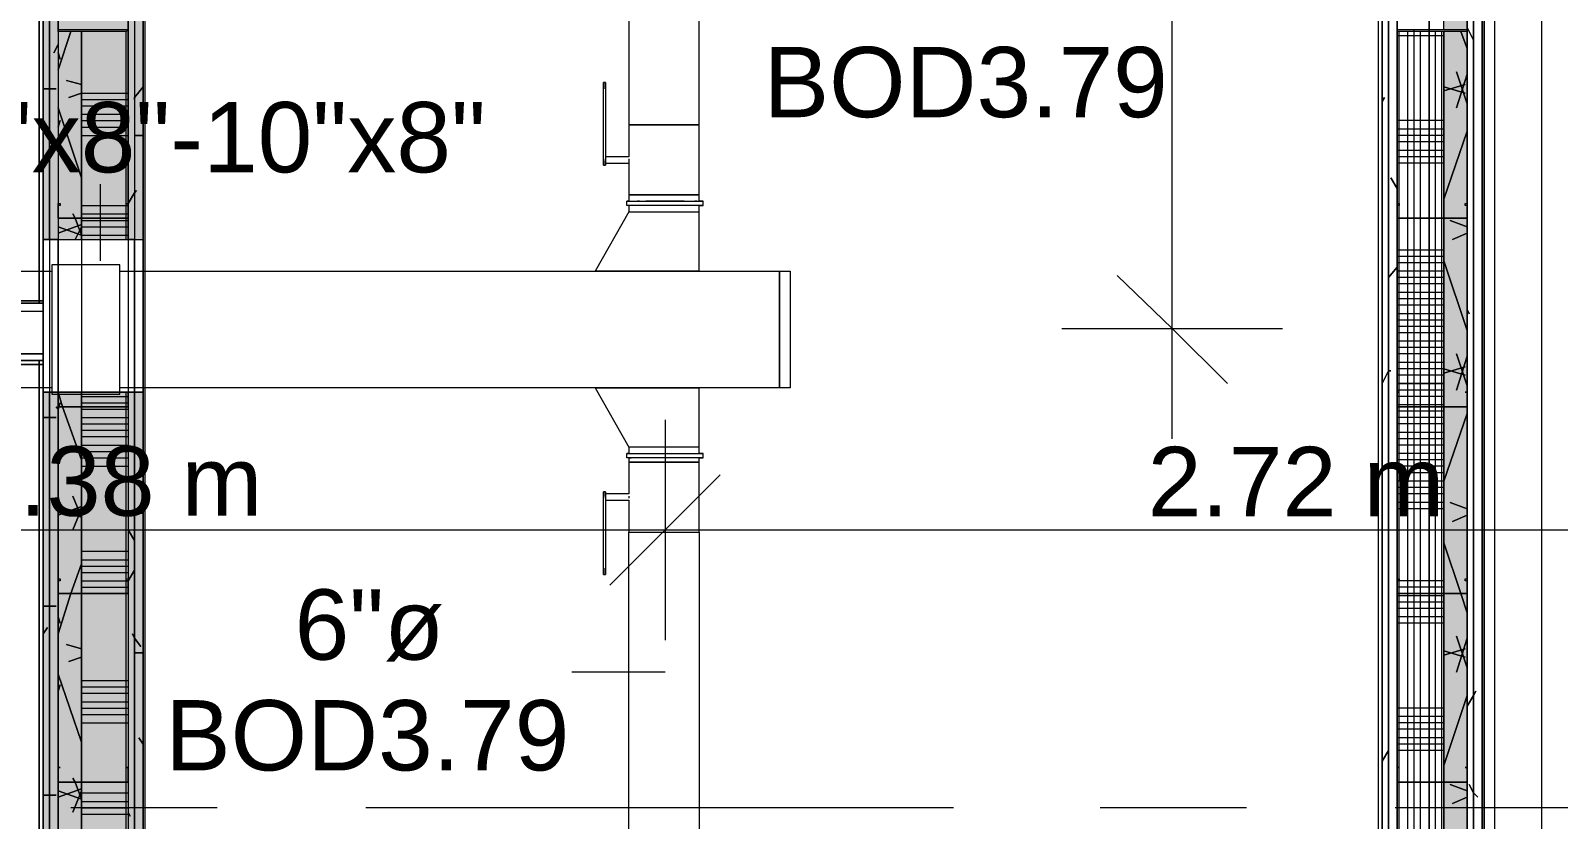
# Model space of a CAD drawing. Header units: metres. Extents: x -2 to 237, y -8 to 52.
# Drawn here: x 54.36 to 57.659, y 41.363 to 43.067 of the extents above; entities that cross this region are included whole.
import ezdxf

# ---------------------------------------------------------------- set-up
doc = ezdxf.new("R2010")
doc.units = ezdxf.units.M
doc.layers.add('HVAC - Ductos', color=5, linetype='Continuous', lineweight=0)
doc.layers.add('PDF_Text', color=7, linetype='Continuous', lineweight=0)
doc.layers.add('PDF_Geometry', color=7, linetype='Continuous', lineweight=0, true_color=0xaaaaaa)
doc.layers.add('PDF_Solid Fills', color=7, linetype='Continuous', lineweight=0, true_color=0xffffff)
doc.styles.add('PDF Helvetica', font='')
doc.styles.get('PDF Helvetica').set_extended_font_data('Helvetica')

msp = doc.modelspace()

# ---------------------------------------------------------------- hatches: boundary and pattern name
at = {"layer": 'PDF_Solid Fills', "lineweight": 0, "transparency": 33554559}
h = msp.add_hatch(color=256, dxfattribs=at)
h.paths.add_polyline_path([(54.3879, 42.616), (54.4016, 42.616), (54.4016, 44.4807), (54.3879, 44.4807)])
h.paths.add_polyline_path([(54.4016, 42.2861), (54.3879, 42.2861), (54.3879, 40.3481), (54.4016, 40.3481)])
h = msp.add_hatch(color=256, dxfattribs=at)
h.paths.add_polyline_path([(54.3879, 42.616), (54.4016, 42.616), (54.4016, 44.4807), (54.3879, 44.4807)])
h.paths.add_polyline_path([(54.4016, 42.2861), (54.3879, 42.2861), (54.3879, 40.3481), (54.4016, 40.3481)])
h = msp.add_hatch(color=256, dxfattribs=at)
h.paths.add_polyline_path([(54.4016, 42.616), (54.42, 42.616), (54.42, 44.467), (54.4016, 44.467)])
h.paths.add_polyline_path([(54.42, 42.2861), (54.4016, 42.2861), (54.4016, 40.3618), (54.4017, 40.3618), (54.4154, 40.3664), (54.42, 42.2806)])
h = msp.add_hatch(color=256, dxfattribs=at)
h.paths.add_polyline_path([(54.4016, 42.616), (54.42, 42.616), (54.42, 44.467), (54.4016, 44.467)])
h.paths.add_polyline_path([(54.42, 42.2861), (54.4016, 42.2861), (54.4016, 40.3618), (54.42, 40.3618)])
h = msp.add_hatch(color=256, dxfattribs=at)
h.paths.add_polyline_path([(54.4703, 42.616), (54.4703, 44.4166), (54.42, 44.4166), (54.42, 42.616)])
h.paths.add_polyline_path([(54.4703, 40.4122), (54.4703, 42.2861), (54.42, 42.2861), (54.42, 40.4122)])
h = msp.add_hatch(color=256, dxfattribs=at)
h.paths.add_polyline_path([(54.4703, 42.616), (54.4703, 44.4166), (54.42, 44.4166), (54.42, 42.616)])
h.paths.add_polyline_path([(54.4703, 40.4122), (54.4703, 42.2861), (54.42, 42.2861), (54.42, 40.4122)])
for points in [[(57.4301, 40.5176), (57.4621, 40.5176), (57.4621, 44.4166), (57.4117, 44.4166), (57.4117, 40.3618), (57.4621, 40.3618), (57.4621, 40.513)], [(57.4301, 40.5176), (57.4621, 40.5176), (57.4621, 44.4166), (57.4117, 44.4166), (57.4117, 40.3664), (57.4621, 40.3664), (57.4621, 40.513)]]:
    msp.add_hatch(color=256, dxfattribs=at).paths.add_polyline_path(points)
h = msp.add_hatch(color=256, dxfattribs=at)
h.paths.add_polyline_path([(54.4703, 42.616), (54.5711, 42.616), (54.5711, 44.3158), (54.4703, 44.3158)])
h.paths.add_polyline_path([(54.5711, 42.2861), (54.4703, 42.2861), (54.4703, 40.5176), (54.5711, 40.5176)])
h = msp.add_hatch(color=256, dxfattribs=at)
h.paths.add_polyline_path([(54.4703, 42.616), (54.5711, 42.616), (54.5711, 44.3158), (54.4703, 44.3158)])
h.paths.add_polyline_path([(54.5711, 42.2861), (54.4703, 42.2861), (54.4703, 40.5176), (54.5711, 40.5176)])
h = msp.add_hatch(color=256, dxfattribs=at)
h.paths.add_polyline_path([(54.5849, 42.616), (54.5849, 44.2974), (54.5712, 44.2974), (54.5712, 42.616)])
h.paths.add_polyline_path([(54.5849, 40.5451), (54.5712, 40.5451), (54.5712, 40.5314), (54.5849, 40.5314)])
h.paths.add_polyline_path([(54.5849, 42.2861), (54.5712, 42.2861), (54.5712, 40.5497), (54.5849, 40.5497)])
h = msp.add_hatch(color=256, dxfattribs=at)
h.paths.add_polyline_path([(54.5849, 42.616), (54.5849, 44.2974), (54.5712, 44.2974), (54.5712, 42.616)])
h.paths.add_polyline_path([(54.5849, 42.2861), (54.5712, 42.2861), (54.5712, 40.5314), (54.5849, 40.5314)])
h = msp.add_hatch(color=256, dxfattribs=at)
h.paths.add_polyline_path([(54.5849, 42.616), (54.6032, 42.616), (54.6032, 44.2837), (54.5849, 44.2837)])
h.paths.add_polyline_path([(54.6032, 42.2861), (54.5849, 42.2861), (54.5849, 40.5497), (54.6032, 40.5497)])
h = msp.add_hatch(color=256, dxfattribs=at)
h.paths.add_polyline_path([(54.5849, 42.616), (54.6032, 42.616), (54.6032, 44.2837), (54.5849, 44.2837)])
h.paths.add_polyline_path([(54.6032, 42.2861), (54.5849, 42.2861), (54.5849, 40.5451), (54.6032, 40.5451)])

# ---------------------------------------------------------------- linework, layer by layer
at = {"layer": 'HVAC - Ductos', "lineweight": 0}
for points in [[(56.8253, 42.1853), (56.8253, 45.2367), (56.8253, 46.2263)], [(55.6524, 43.656), (55.6524, 42.8634), (55.657, 42.8634), (55.6616, 42.8634), (55.6753, 42.8634), (55.6936, 42.8634), (55.712, 42.8634), (55.7303, 42.8634), (55.7486, 42.8634), (55.7669, 42.8634), (55.7853, 42.8634), (55.7945, 42.8634), (55.8036, 42.8634), (55.8036, 43.656)], [(55.5974, 42.955), (55.5974, 42.955)], [(55.602, 42.955), (55.5974, 42.955)], [(55.602, 42.955), (55.602, 42.955)], [(55.5974, 42.7901), (55.5974, 42.7855), (55.5974, 42.7809), (55.5974, 42.7764), (55.5974, 42.7809), (55.5974, 42.7855), (55.5974, 42.7901), (55.5974, 42.9413)], [(55.602, 42.9413), (55.602, 42.7901), (55.602, 42.7855), (55.602, 42.7809), (55.602, 42.7764), (55.602, 42.7809), (55.602, 42.7855)], [(55.602, 42.7901), (55.602, 42.7855), (55.602, 42.7809), (55.6524, 42.7809), (55.6524, 42.7122), (55.657, 42.7122), (55.6616, 42.7122), (55.6753, 42.7122), (55.6936, 42.7122), (55.712, 42.7122), (55.7303, 42.7122), (55.7486, 42.7122), (55.7669, 42.7122), (55.7853, 42.7122), (55.7945, 42.7122), (55.8036, 42.7122), (55.8036, 42.8634), (55.7945, 42.8634), (55.7853, 42.8634), (55.7669, 42.8634), (55.7486, 42.8634), (55.7303, 42.8634), (55.712, 42.8634), (55.6936, 42.8634), (55.6753, 42.8634), (55.6616, 42.8634), (55.657, 42.8634), (55.6524, 42.8634), (55.6524, 42.7947), (55.602, 42.7947)], [(55.6524, 42.7947), (55.6524, 42.7947)], [(55.6524, 42.7947), (55.6524, 42.7947)], [(55.6524, 42.7901), (55.6524, 42.7855), (55.6524, 42.7809)], [(55.5974, 42.7764), (55.5974, 42.7764)], [(55.5974, 42.7764), (55.602, 42.7764)], [(55.602, 42.7809), (55.602, 42.7809)], [(55.602, 42.7764), (55.602, 42.7764)], [(55.6524, 42.7809), (55.6524, 42.7809)], [(55.6524, 42.7809), (55.6524, 42.7809)], [(55.6524, 42.7809), (55.6524, 42.7809)], [(54.5116, 42.5701), (54.5116, 42.7351)], [(55.6524, 42.6893), (55.6478, 42.6893), (55.6478, 42.6984), (55.657, 42.6984), (55.6707, 42.6984), (55.689, 42.6984), (55.7074, 42.6984), (55.7303, 42.6984), (55.7486, 42.6984), (55.7715, 42.6984), (55.7853, 42.6984), (55.7991, 42.6984), (55.8082, 42.6984), (55.8128, 42.6984), (55.8082, 42.6984), (55.8036, 42.6984), (55.8036, 42.7122), (55.7945, 42.7122), (55.7853, 42.7122), (55.7669, 42.7122), (55.7486, 42.7122), (55.7303, 42.7122), (55.712, 42.7122), (55.6936, 42.7122), (55.6753, 42.7122), (55.6616, 42.7122), (55.657, 42.7122), (55.6524, 42.7122), (55.6524, 42.6984), (55.657, 42.6984), (55.6616, 42.6984)], [(55.6524, 42.6984), (55.6478, 42.6984)], [(55.6616, 42.6893), (55.657, 42.6893), (55.6524, 42.6893), (55.6524, 42.6756), (55.657, 42.6756), (55.6616, 42.6756), (55.6753, 42.6756), (55.6936, 42.6756), (55.712, 42.6756), (55.7303, 42.6756), (55.7486, 42.6756), (55.7669, 42.6756), (55.7853, 42.6756), (55.7945, 42.6756), (55.8036, 42.6756), (55.8036, 42.6893), (55.8082, 42.6893), (55.8128, 42.6893), (55.8082, 42.6893), (55.7991, 42.6893), (55.7853, 42.6893), (55.7715, 42.6893), (55.7486, 42.6893), (55.7303, 42.6893), (55.7074, 42.6893), (55.689, 42.6893), (55.6707, 42.6893), (55.657, 42.6893), (55.6478, 42.6893)], [(55.6753, 42.6984), (55.6707, 42.6984)], [(55.6753, 42.6893), (55.6707, 42.6893)], [(55.7715, 42.6984), (55.7669, 42.6984), (55.7486, 42.6984), (55.7303, 42.6984), (55.712, 42.6984), (55.6936, 42.6984), (55.689, 42.6984)], [(55.7715, 42.6893), (55.7669, 42.6893), (55.7486, 42.6893), (55.7303, 42.6893), (55.712, 42.6893), (55.6936, 42.6893), (55.689, 42.6893)], [(55.7853, 42.6984), (55.7853, 42.6984)], [(55.7853, 42.6893), (55.7853, 42.6893)], [(55.7991, 42.6984), (55.7945, 42.6984)], [(55.7991, 42.6893), (55.7945, 42.6893)], [(55.8036, 42.6984), (55.8036, 42.6984)], [(55.8036, 42.6893), (55.8036, 42.6893)], [(55.8128, 42.6893), (55.8128, 42.6984)], [(55.6524, 42.6756), (55.5791, 42.5473), (55.5837, 42.5473), (55.5974, 42.5473), (55.6249, 42.5473), (55.6524, 42.5473), (55.7303, 42.5473), (55.7578, 42.5473), (55.7853, 42.5473), (55.7991, 42.5473), (55.8036, 42.5473), (55.8036, 42.6756)], [(55.6982, 42.6756), (55.7028, 42.6756)], [(55.7532, 42.6756), (55.7578, 42.6756), (55.7624, 42.6756)], [(55.8036, 42.5473), (55.7991, 42.5473), (55.7853, 42.5473), (55.7578, 42.5473), (55.7303, 42.5473), (55.6524, 42.5473), (55.6249, 42.5473), (55.5974, 42.5473), (55.5837, 42.5473), (55.5791, 42.5473)], [(56.7062, 42.5381), (56.8253, 42.4235), (56.9444, 42.3044)], [(56.5871, 42.4235), (56.8253, 42.4235), (57.0635, 42.4235)], [(55.8036, 42.167), (55.8036, 42.2952), (55.7991, 42.2952), (55.7853, 42.2952), (55.7578, 42.2952), (55.7303, 42.2952), (55.6524, 42.2952), (55.6249, 42.2952), (55.5974, 42.2952), (55.5837, 42.2952), (55.5791, 42.2952), (55.6524, 42.167)], [(55.5791, 42.2952), (55.5837, 42.2952), (55.5974, 42.2952), (55.6249, 42.2952), (55.6524, 42.2952), (55.7303, 42.2952), (55.7578, 42.2952), (55.7853, 42.2952), (55.7991, 42.2952), (55.8036, 42.2952)], [(55.7303, 42.2266), (55.7303, 41.9883), (55.7303, 41.75)], [(55.6524, 42.1532), (55.6478, 42.1532), (55.657, 42.1532), (55.6707, 42.1532), (55.689, 42.1532), (55.7074, 42.1532), (55.7303, 42.1532), (55.7486, 42.1532), (55.7715, 42.1532), (55.7853, 42.1532), (55.7991, 42.1532), (55.8082, 42.1532), (55.8128, 42.1532), (55.8082, 42.1532), (55.8036, 42.1532), (55.8036, 42.167), (55.7945, 42.167), (55.7853, 42.167), (55.7669, 42.167), (55.7486, 42.167), (55.7303, 42.167), (55.712, 42.167), (55.6936, 42.167), (55.6753, 42.167), (55.6616, 42.167), (55.657, 42.167), (55.6524, 42.167), (55.6524, 42.1532), (55.657, 42.1532), (55.6616, 42.1532)], [(55.7028, 42.167), (55.6982, 42.167)], [(55.7624, 42.167), (55.7578, 42.167), (55.7532, 42.167)], [(55.6524, 42.1441), (55.6524, 42.1349), (55.6524, 42.0662), (55.602, 42.0662), (55.602, 42.0616), (55.602, 42.057)], [(55.6524, 41.159), (55.6524, 41.9837), (55.657, 41.9837), (55.6616, 41.9837), (55.6753, 41.9837), (55.6936, 41.9837), (55.712, 41.9837), (55.7303, 41.9837), (55.7486, 41.9837), (55.7669, 41.9837), (55.7853, 41.9837), (55.7945, 41.9837), (55.8036, 41.9837), (55.8036, 42.1349), (55.8036, 42.1441), (55.7945, 42.1441), (55.7853, 42.1441), (55.7669, 42.1441), (55.7486, 42.1441), (55.7303, 42.1441), (55.712, 42.1441), (55.6936, 42.1441), (55.6753, 42.1441), (55.6616, 42.1441), (55.657, 42.1441), (55.6524, 42.1441), (55.657, 42.1441), (55.6478, 42.1441), (55.6478, 42.1532)], [(55.8036, 42.1441), (55.8082, 42.1441), (55.8128, 42.1441), (55.8082, 42.1441), (55.7991, 42.1441), (55.7853, 42.1441), (55.7715, 42.1441), (55.7486, 42.1441), (55.7303, 42.1441), (55.7074, 42.1441), (55.689, 42.1441), (55.6707, 42.1441), (55.657, 42.1441), (55.6478, 42.1441)], [(55.6707, 42.1532), (55.6753, 42.1532)], [(55.689, 42.1532), (55.6936, 42.1532), (55.712, 42.1532), (55.7303, 42.1532), (55.7486, 42.1532), (55.7669, 42.1532), (55.7715, 42.1532)], [(55.7853, 42.1532), (55.7853, 42.1532)], [(55.7945, 42.1532), (55.7991, 42.1532)], [(55.8036, 42.1532), (55.8036, 42.1532)], [(55.8036, 42.1441), (55.8036, 42.1441)], [(55.8036, 42.1349), (55.8036, 42.1349)], [(55.8036, 42.1349), (55.8036, 42.1349)], [(55.8128, 42.1441), (55.8128, 42.1532)], [(55.8494, 42.1074), (55.7303, 41.9883), (55.6112, 41.8692)], [(55.5974, 42.0708), (55.5974, 42.0708)], [(55.602, 42.0708), (55.5974, 42.0708)], [(55.5974, 41.9058), (55.5974, 41.9013), (55.5974, 41.8967), (55.5974, 41.8921), (55.5974, 41.8967), (55.5974, 41.9013), (55.5974, 41.9058), (55.5974, 42.057), (55.5974, 42.0616), (55.5974, 42.0662), (55.5974, 42.0708), (55.5974, 42.0662), (55.5974, 42.0616), (55.5974, 42.057)], [(55.602, 42.0708), (55.602, 42.0708)], [(55.602, 42.0616), (55.602, 42.0662), (55.602, 42.0708), (55.602, 42.0662), (55.602, 42.0616), (55.602, 42.057), (55.602, 41.9058), (55.602, 41.9013), (55.602, 41.8967), (55.602, 41.8921), (55.602, 41.8967), (55.602, 41.9013), (55.602, 41.9058)], [(55.602, 42.0662), (55.602, 42.0662)], [(55.6524, 42.0662), (55.6524, 42.0662)], [(55.6524, 42.0662), (55.6524, 42.0662)], [(55.6524, 42.0662), (55.6524, 42.0662)], [(55.6524, 42.0662), (55.6524, 42.0662)], [(55.6524, 42.0616), (55.6524, 42.057)], [(55.602, 42.0525), (55.6524, 42.0525), (55.6524, 41.9837), (55.657, 41.9837), (55.6616, 41.9837), (55.6753, 41.9837), (55.6936, 41.9837), (55.712, 41.9837), (55.7303, 41.9837), (55.7486, 41.9837), (55.7669, 41.9837), (55.7853, 41.9837), (55.7945, 41.9837), (55.8036, 41.9837), (55.8036, 41.159)], [(55.6524, 42.0525), (55.6524, 42.0525)], [(55.6524, 42.0525), (55.6524, 42.0525)], [(53.1096, 41.9883), (55.7303, 41.9883), (58.6855, 41.9883)], [(55.5974, 41.8921), (55.5974, 41.8967), (55.5974, 41.8921)], [(55.602, 41.8921), (55.602, 41.8967), (55.602, 41.8921)], [(55.5974, 41.8921), (55.602, 41.8921)], [(55.7303, 41.6814), (55.5287, 41.6814)]]:
    msp.add_lwpolyline(points, dxfattribs=at)
for points in [[(55.5974, 42.9413), (55.5974, 42.9459), (55.5974, 42.9505), (55.5974, 42.955), (55.5974, 42.9505), (55.5974, 42.9459)], [(55.602, 42.9413), (55.602, 42.9459), (55.602, 42.9505), (55.602, 42.955), (55.602, 42.9505), (55.602, 42.9459)], [(54.4062, 42.561), (54.4062, 42.2815), (54.5528, 42.2815), (54.5528, 42.561)], [(54.4062, 42.2952), (51.1853, 42.2952), (51.1853, 42.5473), (54.4062, 42.5473)], [(54.5528, 42.5473), (55.9777, 42.5473), (55.9777, 42.2952), (54.5528, 42.2952)], [(55.9777, 42.2952), (55.9777, 42.5473), (56.0006, 42.5473), (56.0006, 42.2952)], [(55.8036, 42.1349), (55.7945, 42.1349), (55.7853, 42.1349), (55.7669, 42.1349), (55.7486, 42.1349), (55.7303, 42.1349), (55.712, 42.1349), (55.6936, 42.1349), (55.6753, 42.1349), (55.6616, 42.1349), (55.657, 42.1349), (55.6524, 42.1349), (55.657, 42.1349), (55.6524, 42.1349), (55.657, 42.1349), (55.6616, 42.1349), (55.6753, 42.1349), (55.6936, 42.1349), (55.712, 42.1349), (55.7303, 42.1349), (55.7486, 42.1349), (55.7669, 42.1349), (55.7853, 42.1349), (55.7945, 42.1349)]]:
    msp.add_lwpolyline(points, close=True, dxfattribs=at)
at = {"layer": 'PDF_Geometry', "lineweight": 0}
for points in [[(54.4016, 42.616), (54.3879, 42.616), (54.3879, 42.2861), (54.3879, 40.5497), (54.3879, 40.3481), (54.3879, 40.3343), (54.3879, 40.3297), (54.3879, 40.3343), (57.2789, 40.3343), (57.4759, 40.3343), (57.4942, 40.3343), (57.4942, 40.3297), (54.3879, 40.3297), (54.3879, 40.4214), (54.3879, 40.3297), (54.3787, 40.3251), (57.4988, 40.3251), (57.4942, 40.3297), (57.4942, 40.4214), (57.4942, 40.3297), (57.4942, 40.3343), (57.4942, 44.2837), (57.4942, 44.4807)], [(54.3879, 44.2837), (54.3879, 44.4807), (54.3879, 44.499), (54.3879, 44.4807), (54.3879, 44.2837), (54.3879, 42.616)], [(54.3879, 44.499), (54.3879, 42.616), (54.3879, 44.499)], [(57.4942, 40.3297), (57.4942, 44.499), (57.4942, 40.3297)], [(54.42, 40.5497), (54.42, 42.2861), (54.42, 42.616), (54.4016, 42.616), (54.4016, 44.467), (54.42, 44.467), (54.42, 42.616), (54.4016, 42.616), (54.4016, 42.2861), (54.3879, 42.2861), (54.3879, 42.616), (54.3879, 42.2861), (54.3879, 40.3343), (54.3879, 42.2861), (54.3879, 42.616), (54.6032, 42.616), (54.6032, 44.2837), (54.6032, 40.5497)], [(55.7945, 44.4166), (56.2434, 44.4166), (56.6512, 44.4166), (57.0544, 44.4166), (57.4117, 44.4166), (57.4117, 44.3158), (54.4703, 44.3158), (54.4703, 44.4166), (54.5986, 44.4166), (54.42, 44.4166), (54.42, 44.467), (54.6124, 44.467), (54.42, 44.467), (54.42, 44.4166), (54.42, 44.2837), (54.42, 42.616), (54.42, 42.2861), (54.4703, 42.2861), (54.5712, 42.2861), (54.5712, 40.5176)], [(57.4621, 40.5176), (57.4621, 40.3481), (57.4759, 40.3481), (57.4759, 44.467), (57.4621, 44.467), (57.4621, 43.908)], [(54.42, 44.4166), (54.42, 42.616), (54.4703, 42.616), (54.4703, 42.2861), (54.4703, 42.254), (54.4703, 41.8509), (54.4703, 41.4431), (54.4703, 41.0399)], [(54.4703, 43.065), (54.4703, 42.6618), (54.4703, 42.616), (54.4703, 42.6618), (54.4703, 43.065), (54.4703, 42.6618), (54.4703, 42.616), (54.5712, 42.616), (54.5712, 44.3158)], [(57.4117, 43.0696), (57.4117, 43.4727), (57.4117, 43.8805), (57.4117, 44.3158), (57.311, 44.3158), (57.311, 40.4122)], [(54.6032, 42.2861), (54.5849, 42.2861), (54.5849, 42.616), (54.5712, 42.616), (54.5712, 44.2974), (54.5849, 44.2974), (54.5849, 42.616), (54.6032, 42.616)], [(57.2789, 40.5497), (57.2789, 44.2837), (54.6032, 44.2837), (54.8003, 44.2837), (54.8003, 44.2746), (54.6078, 44.2746), (54.6032, 44.2837), (54.8003, 44.2837)], [(54.6078, 40.5542), (54.6078, 44.2746), (54.6032, 44.2837), (54.6032, 40.5497)], [(54.6032, 44.2837), (54.6032, 42.616), (54.6032, 44.2837)], [(54.6078, 40.5542), (54.6078, 44.2746), (54.8003, 44.2746), (54.8003, 44.2837), (55.8128, 44.2837), (55.8128, 44.2746), (57.2697, 44.2746), (55.8128, 44.2746), (55.8128, 44.2837), (57.1094, 44.2837), (55.8128, 44.2837)], [(57.2789, 40.5451), (57.2789, 44.2837), (57.2697, 44.2746), (57.2697, 40.5542)], [(57.2789, 44.2837), (57.2789, 40.5451), (57.2789, 44.2837)], [(57.5217, 41.0674), (57.5217, 43.766)], [(57.6225, 43.766), (57.6225, 41.0674)], [(54.5666, 42.616), (54.5666, 42.6618), (54.5666, 43.065)], [(57.4117, 43.0558), (57.311, 43.0558)], [(57.3155, 41.0399), (57.3155, 41.4431), (57.3155, 41.8509), (57.3155, 42.254), (57.3155, 42.6618), (57.3155, 43.065)], [(57.3338, 41.0399), (57.3338, 41.4431), (57.3338, 41.8509), (57.3338, 42.254), (57.3338, 42.6618), (57.3338, 43.065)], [(57.3476, 41.0399), (57.3476, 41.4431), (57.3476, 41.8509), (57.3476, 42.254), (57.3476, 42.6618), (57.3476, 43.065)], [(57.3614, 41.0399), (57.3614, 41.4431), (57.3614, 41.8509), (57.3614, 42.254), (57.3614, 42.6618), (57.3614, 43.065)], [(57.3934, 40.4122), (57.3934, 40.5176), (57.3934, 40.6322), (57.3934, 41.0399), (57.3934, 41.4431), (57.3934, 41.8509), (57.3934, 42.254), (57.3934, 42.6618), (57.3934, 43.065)], [(57.4072, 40.4122), (57.4072, 40.5176), (57.4072, 40.6322), (57.4072, 41.0399), (57.4072, 41.4431), (57.4072, 41.8509), (57.4072, 42.254), (57.4072, 42.6618), (57.4072, 43.065)], [(57.4117, 41.0399), (57.4117, 41.4431), (57.4117, 41.8509), (57.4117, 42.254), (57.4117, 42.6618), (57.4117, 43.065), (57.4117, 42.6618), (57.4117, 42.254), (57.4117, 41.8509), (57.4117, 41.4431), (57.4117, 41.0399)], [(57.4117, 41.0399), (57.4117, 41.4431), (57.4117, 41.8509), (57.4117, 42.254), (57.4117, 42.6618), (57.4117, 43.065)], [(57.4621, 43.0696), (57.4621, 42.6939)], [(54.4703, 42.9321), (54.5712, 42.9321)], [(54.4703, 42.9184), (54.5712, 42.9184)], [(54.4703, 42.9046), (54.5712, 42.9046)], [(54.4703, 42.8863), (54.5712, 42.8863)], [(54.4703, 42.8726), (54.5712, 42.8726)], [(54.4703, 42.8588), (54.5712, 42.8588)], [(57.4117, 42.8726), (57.311, 42.8726)], [(57.4117, 42.8542), (57.311, 42.8542)], [(54.4703, 42.8404), (54.5712, 42.8404)], [(57.4117, 42.8404), (57.311, 42.8404)], [(57.4117, 42.8268), (57.311, 42.8268)], [(57.4117, 42.8084), (57.311, 42.8084)], [(57.4117, 42.7947), (57.311, 42.7947)], [(57.4117, 42.7809), (57.311, 42.7809)], [(54.4703, 42.6893), (54.5712, 42.6893)], [(54.42, 42.6618), (54.42, 42.6618)], [(54.42, 42.6618), (54.42, 42.6618)], [(54.4703, 42.671), (54.5712, 42.671)], [(54.4703, 42.6572), (54.5712, 42.6572)], [(57.311, 42.6618), (57.311, 42.6618)], [(57.311, 42.6618), (57.311, 42.6618)], [(57.4621, 42.6618), (57.4621, 42.6618)], [(57.4621, 42.6618), (57.4621, 42.6618)], [(57.4621, 42.6618), (57.4621, 42.2861)], [(54.4703, 42.6435), (54.5712, 42.6435)], [(54.4703, 42.6252), (54.5712, 42.6252)], [(54.42, 42.616), (54.4703, 42.616), (54.4703, 42.2861), (54.4703, 42.254), (54.4703, 41.8509), (54.4703, 41.4431), (54.4703, 41.0399), (54.4703, 41.4431), (54.4703, 41.8509), (54.4703, 42.254), (54.4703, 42.2861), (54.42, 42.2861), (54.42, 40.4122), (54.4703, 40.4122)], [(54.4703, 42.616), (54.5712, 42.616), (54.5712, 42.2861), (54.4703, 42.2861)], [(54.5849, 42.616), (54.5712, 42.616)], [(54.6032, 42.616), (54.6032, 42.2861), (54.6032, 42.616)], [(57.4117, 42.5931), (57.311, 42.5931)], [(57.4117, 42.5793), (57.311, 42.5793)], [(57.4117, 42.5655), (57.311, 42.5655)], [(57.4117, 42.5473), (57.311, 42.5473)], [(57.4117, 42.5335), (57.311, 42.5335)], [(57.4117, 42.5198), (57.311, 42.5198)], [(57.4117, 42.5015), (57.311, 42.5015)], [(52.3308, 42.4785), (54.3879, 42.4785), (54.3879, 42.4602), (52.3308, 42.4602)], [(52.3308, 42.4785), (54.3879, 42.4785), (54.3879, 42.3548), (52.3308, 42.3548), (54.3879, 42.3548), (54.3879, 42.3686), (52.3308, 42.3686)], [(54.3879, 42.4785), (52.3308, 42.4785), (54.3879, 42.4785)], [(57.4117, 42.4877), (57.311, 42.4877)], [(57.4117, 42.4739), (57.311, 42.4739)], [(57.4117, 42.4556), (57.311, 42.4556)], [(57.4117, 42.4419), (57.311, 42.4419)], [(57.4117, 42.4281), (57.311, 42.4281)], [(57.4117, 42.4144), (57.311, 42.4144)], [(57.4117, 42.3961), (57.311, 42.3961)], [(57.4117, 42.3823), (57.311, 42.3823)], [(57.4117, 42.3686), (57.311, 42.3686)], [(52.3308, 42.3548), (54.3879, 42.3548), (52.3308, 42.3548)], [(57.4117, 42.3503), (57.311, 42.3503)], [(57.4117, 42.3365), (57.311, 42.3365)], [(57.4117, 42.3228), (57.311, 42.3228)], [(57.4117, 42.2907), (57.311, 42.2907)], [(54.3879, 42.2861), (54.6032, 42.2861), (54.6032, 40.5497)], [(54.42, 42.2861), (54.4016, 42.2861)], [(54.4246, 42.2861), (54.4246, 42.2861)], [(54.4703, 42.277), (54.5712, 42.277)], [(54.4703, 42.2632), (54.5712, 42.2632)], [(54.5666, 41.0399), (54.5666, 41.4431), (54.5666, 41.8509), (54.5666, 42.254), (54.5666, 42.2861)], [(54.5666, 42.2861), (54.5666, 42.2861)], [(54.5849, 42.2861), (54.5712, 42.2861)], [(54.6032, 40.5497), (54.6032, 42.2861), (54.6032, 40.5497)], [(57.4117, 42.277), (57.311, 42.277)], [(57.4117, 42.2586), (57.311, 42.2586)], [(57.3155, 42.2861), (57.3155, 42.2861)], [(57.4575, 42.2861), (57.4575, 42.2861)], [(57.4621, 42.2586), (57.4621, 41.8829)], [(54.4703, 42.2494), (54.5712, 42.2494)], [(54.4703, 42.2312), (54.5712, 42.2312)], [(57.4117, 42.2449), (57.311, 42.2449)], [(57.4117, 42.2312), (57.311, 42.2312)], [(54.4703, 42.2174), (54.5712, 42.2174)], [(54.4703, 42.2036), (54.5712, 42.2036)], [(57.4117, 42.2174), (57.311, 42.2174)], [(57.4117, 42.199), (57.311, 42.199)], [(54.4703, 42.1899), (54.5712, 42.1899)], [(54.4703, 42.1716), (54.5712, 42.1716)], [(57.4117, 42.1853), (57.311, 42.1853)], [(57.4117, 42.1716), (57.311, 42.1716)], [(54.4703, 42.1578), (54.5712, 42.1578)], [(54.4703, 42.1441), (54.5712, 42.1441)], [(54.4703, 42.1258), (54.5712, 42.1258)], [(57.4117, 42.1532), (57.311, 42.1532)], [(57.4117, 42.1395), (57.311, 42.1395)], [(57.4117, 42.1258), (57.311, 42.1258)], [(57.4117, 42.112), (57.311, 42.112)], [(57.4117, 42.0937), (57.311, 42.0937)], [(57.4117, 42.0799), (57.311, 42.0799)], [(57.4117, 42.0662), (57.311, 42.0662)], [(57.4117, 42.0479), (57.311, 42.0479)], [(57.4117, 42.0341), (57.311, 42.0341)], [(54.4703, 41.9425), (54.5712, 41.9425)], [(54.4703, 41.9241), (54.5712, 41.9241)], [(54.4703, 41.9104), (54.5712, 41.9104)], [(54.4703, 41.8967), (54.5712, 41.8967)], [(54.4703, 41.8783), (54.5712, 41.8783)], [(54.4703, 41.8646), (54.5712, 41.8646)], [(57.4117, 41.8783), (57.311, 41.8783)], [(57.4117, 41.8646), (57.311, 41.8646)], [(54.42, 41.8509), (54.42, 41.8509)], [(54.42, 41.8509), (54.42, 41.8509)], [(57.311, 41.8509), (57.311, 41.8509)], [(57.311, 41.8509), (57.311, 41.8509)], [(57.4117, 41.8463), (57.311, 41.8463)], [(57.4117, 41.8325), (57.311, 41.8325)], [(57.4621, 41.8509), (57.4621, 41.8509)], [(57.4621, 41.8509), (57.4621, 41.8509)], [(57.4621, 41.8509), (57.4621, 41.4751)], [(57.4117, 41.8188), (57.311, 41.8188)], [(57.4117, 41.8005), (57.311, 41.8005)], [(57.4117, 41.7867), (57.311, 41.7867)], [(54.4703, 41.663), (54.5712, 41.663)], [(54.4703, 41.6492), (54.5712, 41.6492)], [(54.4703, 41.6355), (54.5712, 41.6355)], [(54.4703, 41.6172), (54.5712, 41.6172)], [(54.4703, 41.6034), (54.5712, 41.6034)], [(57.4117, 41.6034), (57.311, 41.6034)], [(54.4703, 41.5897), (54.5712, 41.5897)], [(54.4703, 41.5714), (54.5712, 41.5714)], [(57.4117, 41.5851), (57.311, 41.5851)], [(57.4117, 41.5714), (57.311, 41.5714)], [(57.4117, 41.5576), (57.311, 41.5576)], [(57.4117, 41.5393), (57.311, 41.5393)], [(57.4117, 41.5256), (57.311, 41.5256)], [(57.4117, 41.5118), (57.311, 41.5118)], [(54.4246, 41.4751), (54.4246, 41.4751)], [(54.5666, 41.4751), (54.5666, 41.4751)], [(57.3155, 41.4751), (57.3155, 41.4751)], [(57.4575, 41.4751), (57.4575, 41.4751)], [(54.42, 41.4431), (54.42, 41.4431)], [(54.42, 41.4431), (54.42, 41.4431)], [(57.311, 41.4431), (57.311, 41.4431)], [(57.311, 41.4431), (57.311, 41.4431)], [(57.4621, 41.4431), (57.4621, 41.4431)], [(57.4621, 41.4431), (57.4621, 41.4431)], [(57.4621, 41.4431), (57.4621, 41.0674)], [(54.4703, 41.4202), (54.5712, 41.4202)], [(54.4703, 41.4019), (54.5712, 41.4019)], [(54.7636, 41.3881), (54.4474, 41.3881)], [(54.4703, 41.3881), (54.5712, 41.3881)], [(54.4703, 41.3743), (54.5712, 41.3743)], [(56.3534, 41.3881), (55.0843, 41.3881)], [(56.9857, 41.3881), (56.6695, 41.3881)], [(58.5755, 41.3881), (57.3064, 41.3881)]]:
    msp.add_lwpolyline(points, dxfattribs=at)
for points in [[(54.3879, 40.5497), (54.3879, 40.3297), (57.2789, 40.3297), (57.4942, 40.3297), (57.4942, 44.2837), (57.4942, 44.499), (54.3879, 44.499), (54.3879, 44.2837), (54.3879, 42.616), (54.6032, 42.616), (54.6032, 44.2837), (57.2789, 44.2837), (57.2789, 40.5497), (54.6032, 40.5497), (54.6032, 42.2861), (54.3879, 42.2861)], [(54.3879, 44.4807), (54.3879, 42.616), (54.4016, 42.616), (54.4016, 44.4807)], [(54.4016, 42.616), (54.4016, 42.2861), (54.4016, 40.5497), (54.4016, 40.3618), (54.4016, 40.3481), (57.2789, 40.3481), (57.4621, 40.3481), (57.4759, 40.3481), (57.4759, 44.2837), (57.4759, 44.467), (57.4759, 44.4807), (54.4016, 44.4807), (54.4016, 44.467), (54.4016, 44.2837)], [(57.4759, 44.4807), (57.4759, 40.3343), (57.4942, 40.3343), (57.4942, 44.4807)], [(54.5712, 42.616), (54.5712, 42.2861), (54.5712, 40.5497), (54.5712, 40.5313), (54.5712, 40.5176), (57.2789, 40.5176), (57.2926, 40.5176), (57.311, 40.5176), (57.311, 44.2837), (57.311, 44.2974), (57.311, 44.3158), (54.5712, 44.3158), (54.5712, 44.2974), (54.5712, 44.2837)], [(57.3797, 44.3158), (57.3797, 43.8805), (57.3797, 43.4727), (57.3797, 43.065), (57.3797, 42.6618), (57.3797, 42.254), (57.3797, 41.8509), (57.3797, 41.4431), (57.3797, 41.0399), (57.3797, 41.4431), (57.3797, 41.8509), (57.3797, 42.254), (57.3797, 42.6618), (57.3797, 43.065), (57.3797, 43.4727), (57.3797, 43.8805)], [(54.5849, 42.616), (54.5849, 42.2861), (54.5849, 40.5497), (54.5849, 40.5451), (54.5849, 40.5313), (57.2789, 40.5313), (57.2926, 40.5313), (57.2926, 44.2837), (57.2926, 44.2974), (54.5849, 44.2974), (54.5849, 44.2837)], [(54.5849, 44.2837), (54.5849, 42.616), (54.6032, 42.616), (54.6032, 44.2837)], [(57.2789, 40.5497), (57.2789, 44.2837), (57.2697, 44.2746), (57.2697, 40.5542), (54.6078, 40.5542), (57.2697, 40.5542)], [(57.2926, 40.5313), (57.2926, 44.2837), (57.2789, 44.2837), (57.2789, 40.5313)], [(57.311, 40.5176), (57.311, 44.2974), (57.2926, 44.2974), (57.2926, 40.5176)], [(54.3787, 42.4785), (54.3787, 44.1875)], [(54.3879, 44.1417), (54.3879, 42.5473)], [(57.4988, 41.0674), (57.4988, 43.766)], [(57.4942, 43.6102), (57.4942, 41.4843)], [(54.5712, 43.0696), (54.5666, 43.065), (54.42, 43.065), (54.42, 43.0696), (54.42, 43.0971), (54.4246, 43.0971), (54.42, 43.0971), (54.42, 43.0696), (54.5666, 43.0696), (54.5712, 43.0696), (54.5712, 43.0971)], [(57.4621, 43.0696), (57.4621, 43.065), (57.311, 43.065), (57.311, 43.0696), (57.311, 43.0971), (57.3155, 43.0971), (57.311, 43.0971), (57.311, 43.0696), (57.4621, 43.0696), (57.4621, 43.0971)], [(57.4621, 43.0696), (57.4621, 42.6939)], [(54.5712, 42.6618), (54.5666, 42.6618), (54.42, 42.6618), (54.42, 42.6939), (54.4246, 42.6939), (54.4246, 42.6893), (54.42, 42.6893), (54.42, 42.6618), (54.5666, 42.6618), (54.5712, 42.6618), (54.5712, 42.6893), (54.5666, 42.6893), (54.5666, 42.6939), (54.5712, 42.6939)], [(57.4621, 42.6618), (57.311, 42.6618), (57.311, 42.6939), (57.3155, 42.6939), (57.3155, 42.6893), (57.311, 42.6893), (57.311, 42.6618), (57.4621, 42.6618), (57.4621, 42.6893), (57.4575, 42.6893), (57.4575, 42.6939), (57.4621, 42.6939)], [(57.4621, 42.6618), (57.4621, 42.2861)], [(54.6032, 42.616), (54.6032, 42.2861)], [(52.3308, 42.4831), (54.3879, 42.4831)], [(54.3879, 42.4785), (52.3308, 42.4785)], [(54.3879, 42.3686), (54.3879, 42.4602), (52.3308, 42.4602), (52.3308, 42.3686)], [(52.3308, 42.3548), (54.3879, 42.3548)], [(52.3308, 42.3457), (54.3879, 42.3457)], [(54.3787, 40.6413), (54.3787, 42.3548)], [(57.311, 42.3044), (57.4117, 42.3044)], [(54.3879, 42.2861), (54.3879, 40.3481), (54.4016, 40.3481), (54.4016, 42.2861)], [(54.42, 40.3618), (54.42, 42.2861), (54.4016, 42.2861), (54.4016, 40.3618)], [(54.5712, 42.2586), (54.5712, 42.254), (54.5666, 42.254), (54.42, 42.254), (54.42, 42.2586), (54.42, 42.2861), (54.4246, 42.2861), (54.42, 42.2861), (54.42, 42.2586), (54.42, 42.254), (54.5666, 42.254), (54.5712, 42.254), (54.5712, 42.2586), (54.5712, 42.2861)], [(54.5666, 42.2861), (54.5712, 42.2861)], [(54.5849, 40.5313), (54.5849, 42.2861), (54.5712, 42.2861), (54.5712, 40.5313)], [(54.5849, 42.2861), (54.5849, 40.5451), (54.6032, 40.5451), (54.6032, 42.2861)], [(57.4621, 42.2586), (57.4621, 42.254), (57.311, 42.254), (57.311, 42.2586), (57.311, 42.2861), (57.3155, 42.2861), (57.311, 42.2861), (57.311, 42.2586), (57.311, 42.254), (57.4621, 42.254), (57.4621, 42.2586), (57.4621, 42.2861)], [(57.4575, 42.2861), (57.4621, 42.2861)], [(57.4621, 42.2586), (57.4621, 41.8829)], [(54.3879, 42.1945), (54.3879, 40.7787)], [(54.5712, 41.8509), (54.5666, 41.8509), (54.42, 41.8509), (54.42, 41.8829), (54.4246, 41.8829), (54.4246, 41.8783), (54.42, 41.8783), (54.42, 41.8509), (54.5666, 41.8509), (54.5712, 41.8509), (54.5712, 41.8783), (54.5666, 41.8783), (54.5666, 41.8829), (54.5712, 41.8829)], [(57.4621, 41.8509), (57.311, 41.8509), (57.311, 41.8829), (57.3155, 41.8829), (57.3155, 41.8783), (57.311, 41.8783), (57.311, 41.8509), (57.4621, 41.8509), (57.4621, 41.8783), (57.4575, 41.8783), (57.4575, 41.8829), (57.4621, 41.8829)], [(57.4621, 41.8509), (57.4621, 41.4751)], [(54.5712, 41.4431), (54.5666, 41.4431), (54.42, 41.4431), (54.42, 41.4751), (54.4246, 41.4751), (54.42, 41.4751), (54.42, 41.4431), (54.5666, 41.4431), (54.5712, 41.4431), (54.5712, 41.4751)], [(54.5666, 41.4751), (54.5712, 41.4751)], [(57.4621, 41.4431), (57.311, 41.4431), (57.311, 41.4751), (57.3155, 41.4751), (57.311, 41.4751), (57.311, 41.4431), (57.4621, 41.4431), (57.4621, 41.4751)], [(57.4575, 41.4751), (57.4621, 41.4751)], [(57.4621, 41.4431), (57.4621, 41.0674)]]:
    msp.add_lwpolyline(points, close=True, dxfattribs=at)
at = {"layer": 'PDF_Geometry', "color": 254, "lineweight": 0, "true_color": 0xdddddd}
for points in [[(54.4474, 43.065), (54.42, 42.9825)], [(57.4484, 43.065), (57.4621, 43.0283)], [(54.42, 43.0191), (54.4246, 43.0054)], [(54.4383, 42.9596), (54.4703, 42.9505)], [(57.4575, 42.9505), (57.4117, 42.9367)], [(57.4393, 42.9779), (57.4621, 42.9092)], [(57.4621, 42.9733), (57.4393, 42.9001)], [(54.4703, 42.9321), (54.4428, 42.923)], [(57.4117, 42.9459), (57.4575, 42.9321)], [(54.42, 42.9001), (54.4703, 42.7488)], [(54.4246, 42.8726), (54.42, 42.8588)], [(57.4621, 42.8496), (57.4117, 42.703)], [(54.452, 42.671), (54.4566, 42.6618), (54.4703, 42.6252), (54.42, 42.6435), (54.4703, 42.6252), (54.4566, 42.6618)], [(57.4255, 42.6572), (57.4621, 42.6435)], [(54.4703, 42.6481), (54.42, 42.6297)], [(54.4703, 42.6435), (54.4566, 42.616)], [(57.4621, 42.6297), (57.4301, 42.616)], [(57.4117, 42.5701), (57.4621, 42.419)], [(57.4393, 42.3686), (57.4621, 42.2998)], [(57.4621, 42.364), (57.4393, 42.2907)], [(57.4575, 42.3411), (57.4117, 42.3273)], [(57.4117, 42.3365), (57.4575, 42.3228)], [(54.42, 42.2861), (54.4291, 42.254), (54.4703, 42.1395), (54.4291, 42.254)], [(54.4246, 42.2632), (54.42, 42.2494)], [(57.4621, 42.2403), (57.4117, 42.0937)], [(54.452, 42.0616), (54.4703, 42.0158), (54.42, 42.0341), (54.4703, 42.0158)], [(54.4703, 42.0387), (54.42, 42.0203)], [(54.4703, 42.0341), (54.452, 41.9883)], [(57.4255, 42.0479), (57.4621, 42.0341)], [(57.4621, 42.0203), (57.4301, 42.0066)], [(57.4117, 41.9608), (57.4484, 41.8509), (57.4621, 41.8096), (57.4484, 41.8509)], [(54.4703, 41.915), (54.4474, 41.8509), (54.42, 41.7638), (54.4474, 41.8509)], [(54.42, 41.8005), (54.4246, 41.7867)], [(54.4383, 41.7409), (54.4703, 41.7317)], [(57.4575, 41.7317), (57.4117, 41.718)], [(57.4393, 41.7592), (57.4621, 41.6905)], [(57.4621, 41.7546), (57.4393, 41.6814)], [(54.4703, 41.7134), (54.4428, 41.7042)], [(57.4117, 41.7272), (57.4575, 41.7134)], [(54.42, 41.6768), (54.4703, 41.5301)], [(54.4246, 41.6538), (54.42, 41.6401)], [(57.4621, 41.6309), (57.4117, 41.4797)], [(54.452, 41.4523), (54.4566, 41.4431), (54.4703, 41.4065), (54.42, 41.4247), (54.4703, 41.4065), (54.4566, 41.4431)], [(57.4255, 41.4385), (57.4621, 41.4247)], [(54.4703, 41.4293), (54.42, 41.411)], [(54.4703, 41.4247), (54.452, 41.3789)], [(57.4621, 41.411), (57.4301, 41.3973)]]:
    msp.add_lwpolyline(points, close=True, dxfattribs=at)
at = {"layer": 'PDF_Geometry', "color": 254, "lineweight": 0, "true_color": 0xd2d2d2}
for points in [[(57.3476, 43.065), (57.3476, 43.0696)], [(54.4291, 42.6618), (54.4291, 42.6618)], [(57.3247, 42.6618), (57.3247, 42.6618)], [(57.4439, 42.6618), (57.4484, 42.6618)], [(57.4621, 42.6756), (57.4621, 42.6756)], [(54.42, 42.2678), (54.42, 42.2724)], [(54.5254, 42.254), (54.5254, 42.254)], [(57.4209, 42.254), (57.4209, 42.254)], [(54.5024, 41.8509), (54.5024, 41.8509)]]:
    msp.add_lwpolyline(points, dxfattribs=at)
at = {"layer": 'PDF_Geometry', "color": 254, "lineweight": 0, "true_color": 0xeaeaea}
for points in [[(57.4621, 43.0741), (57.4759, 43.0467)], [(54.4108, 43.0191), (54.42, 43.0375)], [(54.4154, 42.9413), (54.4016, 42.9413), (54.3879, 42.9413), (54.4016, 42.9413)], [(54.5849, 42.9184), (54.5849, 42.923), (54.6032, 42.9459), (54.5849, 42.923)], [(57.2789, 42.9138), (57.2834, 42.923)], [(54.6032, 42.8404), (54.5849, 42.8404)], [(54.5712, 42.6939), (54.5849, 42.7168), (54.5894, 42.7214), (54.5849, 42.7168)], [(57.2972, 42.7488), (57.311, 42.726)], [(57.2926, 42.5335), (57.311, 42.5564), (57.2926, 42.5335), (57.2926, 42.5289)], [(57.4621, 42.4648), (57.4667, 42.4556)], [(57.2926, 42.3319), (57.2972, 42.3319), (57.2926, 42.3319), (57.2789, 42.3044)], [(54.4154, 42.2312), (54.4016, 42.2312), (54.3879, 42.2312), (54.4016, 42.2312)], [(54.4154, 42.254), (54.42, 42.2494)], [(54.6032, 42.0249), (54.5849, 42.0249)], [(54.5712, 41.9883), (54.5849, 41.9654)], [(54.5712, 41.8783), (54.5849, 41.9013)], [(54.4154, 41.8234), (54.4016, 41.8234), (54.3879, 41.8234), (54.4016, 41.8234)], [(54.3879, 41.7638), (54.397, 41.7776)], [(54.5803, 41.7638), (54.5849, 41.7546), (54.5986, 41.7363), (54.5849, 41.7546)], [(54.6032, 41.7226), (54.5849, 41.7226)], [(57.4621, 41.608), (57.4759, 41.6309), (57.4805, 41.6401), (57.4759, 41.6309)], [(54.594, 41.5393), (54.6032, 41.5256)], [(57.2789, 41.4889), (57.2926, 41.5118)], [(57.4667, 41.4385), (57.4759, 41.4202), (57.4851, 41.411), (57.4759, 41.4202)], [(54.4154, 41.4156), (54.4016, 41.4156), (54.3879, 41.4156), (54.4016, 41.4156)], [(54.5712, 41.3789), (54.5757, 41.3698)]]:
    msp.add_lwpolyline(points, close=True, dxfattribs=at)
for points in [[(54.5849, 42.8404), (54.5849, 42.8404)], [(54.5849, 42.8404), (54.5849, 42.8404)], [(57.4621, 42.7397), (57.4621, 42.7397)], [(57.4621, 42.7397), (57.4621, 42.7397)], [(57.4621, 42.4327), (57.4621, 42.4327)], [(57.4621, 42.4327), (57.4621, 42.4327)], [(54.5849, 42.0249), (54.5849, 42.0249)], [(54.5849, 42.0249), (54.5849, 42.0249)], [(57.4621, 42.0249), (57.4621, 42.0249)], [(57.4621, 42.0249), (57.4621, 42.0249)], [(54.5849, 41.7226), (54.5849, 41.7226)], [(54.5849, 41.7226), (54.5849, 41.7226)], [(57.4621, 41.6218), (57.4621, 41.6218)], [(57.4621, 41.6218), (57.4621, 41.6218)]]:
    msp.add_lwpolyline(points, dxfattribs=at)

# ---------------------------------------------------------------- texts
at = {"layer": 'PDF_Text', "lineweight": 0, "attachment_point": 4, "style": 'PDF Helvetica'}
for s, insert, char_height in [('BOD3.79', (55.943, 42.9549), 0.1519), ('FD-10"x8"-10"x8"', (53.6979, 42.8358), 0.151896), ('2.38 m', (54.2202, 42.0929), 0.15002), ('2.72 m', (56.7722, 42.0929), 0.15002), ('6"ø', (54.9304, 41.782), 0.1519), ('BOD3.79', (54.6509, 41.5437), 0.1519)]:
    msp.add_mtext(s, dxfattribs=dict(at, insert=insert, char_height=char_height))

doc.saveas('drawing.dxf')
